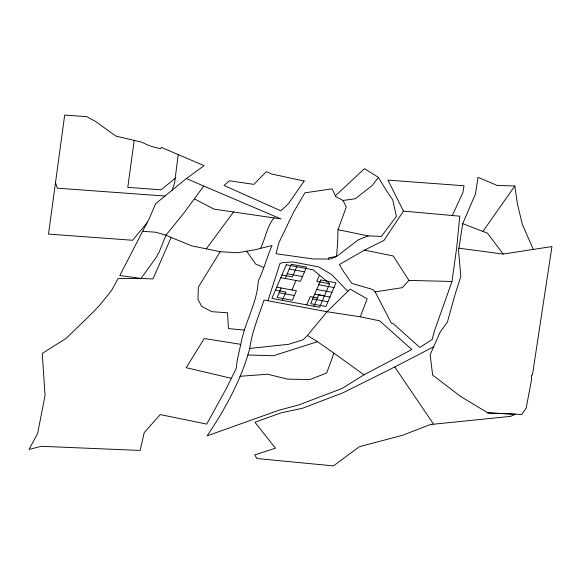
<?xml version="1.0" encoding="UTF-8"?>
<svg xmlns="http://www.w3.org/2000/svg" width="581" height="581" viewBox="0 0 581 581"><rect width="100%" height="100%" fill="white"/><g stroke="black" fill="none" stroke-linecap="round" stroke-linejoin="round"><path stroke-width="0.87" d="M343.03 200.445L346.269 207.076L337.989 229.691L337.663 242.582L336.522 256.533L330.073 259.068L312.883 258.944L275.975 253.73L278.974 242.567L293.601 212.145L304.894 192.834L332.121 188.84L335.818 196.639L343.03 200.445L355.311 198.76L372.203 185.499L378.434 177.394L364.498 168.643L335.419 195.79M147.109 222.697L132.679 240.258L48.506 234.099L64.68 115.103L86.707 116.628L95.422 121.393L115.953 136.114L141.575 142.113L147.799 145.032A47.192 29.566 1.8 0 0 159.448 148.395L160.472 148.576L161.467 147.421L178.193 154.575L174.634 182.833L172.158 190.176M328.512 259.061L328.686 257.688L336.522 256.533L358.216 239.866L368.187 235.922L381.419 236.373L396.409 216.386L392.705 199.835L386.372 190.59L378.434 177.394M134.204 140.275L127.784 187.372L161.104 189.813L175.259 178.229M403.468 211.106L384.005 240.338L364.469 250.128L339.478 264.5L342.456 269.896L351.832 283.426L372.806 289.505L375.13 291.88L391.471 323.348L393.257 323.661L419.809 347.445L432.097 339.565L434.443 330.887L451.989 281.48L456.622 248.254L459.774 216.19L403.468 211.106L387.926 180.117L464.008 185.76L462.955 192.42L452.316 215.515M458.954 248.196L462.716 223.656L475.403 194.148L478.047 177.365L497.205 185.441L514.824 186.014L517.388 203.851L522.239 224.055L533.249 249.416L551.95 246.576L532.45 374.876L531.462 375.181L531.462 380.286L526.146 408.116L521.803 414.5L487.822 412.895L460.275 396.191L432.627 375.05L430.158 354.7L440.253 331.904L447.435 322.005L454.625 295.983L460.827 276.295L458.402 249.213L458.954 248.196L503.24 254.064L533.249 249.416M249.736 348.44C252.016 331.642 258.727 316.057 264.035 300.036L327.045 311.728L360.278 316.812L379.575 320.799L411.82 349.544L363.996 374.81L342.071 388.464L299.019 404.848L279.011 410.193L207.163 435.844C225.283 408.835 241.224 380.01 249.736 348.44L288.575 344.33L303.166 339.682L307.465 335.477L327.045 311.728L350.096 289.098L367.177 298.866L360.278 316.812M240.766 344.351L237.353 359.697L236.162 368.572L226.263 388.624L206.734 424.094L160.203 414.58L144.197 432.656L140.174 450.449L41.309 446.302L29.05 449.469L37.627 433.499L45.071 395.436L42.239 353.408L66.205 338.345L94.122 311.198L100.666 303.994L111.581 290.427L118.088 278.626L141.023 278.452L152.948 278.953L171.17 237.491L191.592 245.821L220.199 251.704L237.694 252.735L255.357 249.699L272.024 245.502C266.969 257.092 263.905 269.511 258.284 280.913C257.18 303.355 244.543 322.528 240.766 344.351L204.236 338.52L186.225 367.686L231.253 378.289M267.921 300.755L279.948 263.578L282.424 262.67L292.701 261.922L318.802 266.926L331.526 274.45L347.787 291.357M307.465 335.477L317.495 341.686L333.937 353.175L326.696 372.98L310.043 379.487L287.704 379.175L267.616 374.229L239.953 376.292M260.6 248.377C265.408 238.457 266.868 226.626 273.985 217.911M281.175 287.973L277.13 297.457L292.374 300.283L296.419 290.805L276.723 287.145M285.227 278.495L291.299 264.268L306.543 267.1L300.471 281.32L280.776 277.667M282.373 300.362L285.917 292.076L275.452 290.13M296.746 266.715L292.396 276.905L281.93 274.958M291.974 289.977L296.019 280.492M306.768 304.894L310.305 296.6L317.422 297.922M319.47 275.147L316.79 281.429L329.623 283.811M313.885 306.216L318.795 294.72L324.51 295.78M194.548 198.949L213.975 209.109L281.059 218.964L203.742 186.043L183.088 214.128L165.941 235.152L158.896 252.779L157.466 254.463L157.015 256.25L141.023 278.452L119.809 275.525L149.426 218.158L155.664 203.677L186.378 178.541L204.098 165.65L178.193 154.575M220.199 251.704L198.361 287.065L197.968 299.309L201.622 306.274L211.68 311.677L227.563 312.789L228.435 328.592L244.202 330.059M462.716 223.656L482.898 231.441L514.824 186.014M206.32 248.85L233.569 211.927M451.989 281.48L408.893 280.398L402.342 287.668L375.13 291.88M487.822 412.895L515.449 414.188L510.568 416.381L430.412 424.522L402.335 435.351L359.385 446.687L333.45 465.897L256.955 458.532L254.71 454.894L275.496 448.191L254.928 422.242L281.197 412.822L302.432 408.29L342.935 392.814L394.746 366.96L433.666 346.799M317.495 341.686L273.52 355.717L247.84 355.006M142.715 231.303L155.621 232.211L165.941 235.152L171.17 237.491M164.975 196.051L57.294 188.171L55.413 182.354M289.273 269.01L304.524 271.843M287.254 273.753L302.498 276.578M318.766 284.719L334.01 287.544M316.739 289.454L331.983 292.287M314.713 294.197L329.964 297.029M279.149 292.715L294.4 295.54M312.694 298.939L327.938 301.771M337.989 229.691L368.187 235.922M364.469 250.128L393.264 255.981L408.893 280.398M482.898 231.441L487.444 233.163L503.24 254.064M263.701 267.492L255.756 264.094L246.642 251.203M186.378 178.541L203.742 186.043M333.937 353.175L363.996 374.81M433.448 424.014L394.746 366.96M286.28 264.776L271.908 298.423L319.601 307.276L329.681 283.666L312.97 269.729L286.28 264.776M320.792 279.977L310.668 303.681L325.912 306.507L336.036 282.809L320.792 279.977M304.168 181.04L288.503 203.611L280.776 210.823L224.07 185.455L229.517 180.8L253.81 184.366L266.497 171.584L271.342 173.937L304.168 181.04"/></g></svg>
